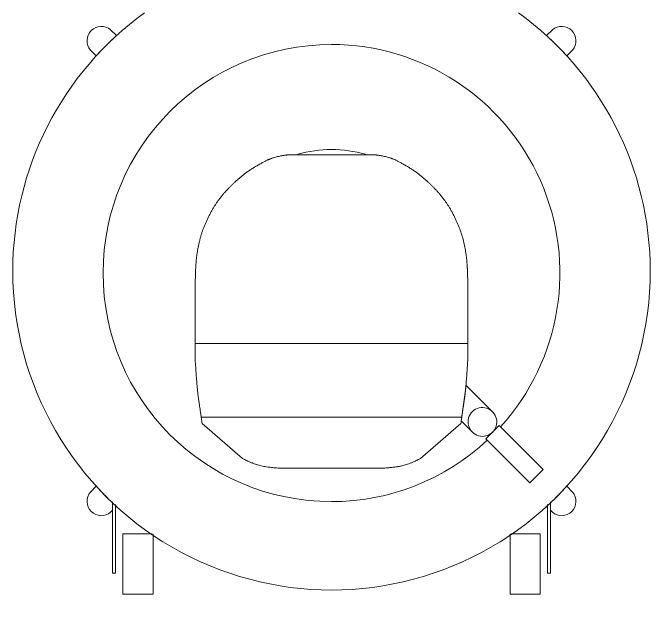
# Model space of a CAD drawing. Header units: inches. Extents: x -1569 to 1282, y -721 to 887.
# Drawn here: x 23.89 to 66.2, y 848.2 to 887.43 of the extents above; entities that cross this region are included whole.
import ezdxf

# ---------------------------------------------------------------- set-up
doc = ezdxf.new("R2010")
doc.units = ezdxf.units.IN
doc.header["$MEASUREMENT"] = 0
doc.layers.add('Q-SPCQ', color=91, linetype='Continuous', lineweight=13)

# ---------------------------------------------------------------- blocks, each defined once
blk = doc.blocks.new('Lifeguard Chair - 42_ Seat Height-6993972-FIRST FLOOR POWER _ SIGNAL')
at = {"layer": 'Q-SPCQ', "lineweight": 9}
for p, q in [((-13.847, 21.42), (-11.847, 21.42)), ((-13.847, 17.419), (-13.847, 21.42)), ((-11.847, 21.42), (-11.847, 17.455)), ((11.847, 21.42), (11.847, 17.455)), ((13.847, 21.42), (11.847, 21.42)), ((13.847, 17.419), (13.847, 21.42)), ((-14.527, 20.04), (-14.337, 20.04)), ((-14.527, 15.299), (-14.527, 20.04)), ((-14.337, 20.04), (-14.337, 15.475)), ((14.337, 20.04), (14.337, 15.475)), ((14.527, 20.04), (14.337, 20.04)), ((14.527, 15.299), (14.527, 20.04)), ((-11.9, 17.419), (-13.847, 17.419)), ((11.9, 17.419), (13.847, 17.419)), ((-14.527, 15.87), (-14.659, 16.001)), ((-14.273, 15.615), (-14.337, 15.68)), ((14.337, 15.68), (14.273, 15.615)), ((14.659, 16.001), (14.527, 15.87)), ((-16.001, 14.659), (-15.615, 14.273)), ((15.615, 14.273), (16.001, 14.659)), ((-13.159, 14.048), (-14.048, 13.159)), ((-10.236, 11.125), (-13.159, 14.048)), ((-14.048, 13.159), (-11.125, 10.236)), ((3.548, 13.063), (-3.548, 13.063)), ((-5.911, 12.434), (-8.585, 10.109)), ((8.585, 10.109), (5.911, 12.434)), ((-11.125, 10.236), (-10.236, 11.125)), ((-8.615, 9.941), (-9.343, 10.668)), ((-8.927, 7.584), (-8.615, 9.941)), ((-10.714, 9.37), (-8.927, 7.584)), ((-8.643, 9.684), (8.643, 9.684)), ((-9.05, 5.804), (-9.05, 1.118)), ((9.05, 1.118), (9.05, 5.804)), ((-9.05, 4.797), (9.05, 4.797)), ((-2.761, -7.715), (2.761, -7.715)), ((-15.615, -14.273), (-16.001, -14.659)), ((16.001, -14.659), (15.615, -14.273)), ((-14.659, -16.001), (-14.273, -15.615)), ((14.273, -15.615), (14.659, -16.001))]:
    blk.add_line(p, q, dxfattribs=at)
for centre, radius, start, end in [((0, 0), 21.155, 360, 180), ((-15.273, 15.273), 0.953, 49.8515, 220.1485), ((15.273, 15.273), 0.953, 319.8515, 130.1485), ((0, 0), 21.155, 133.3676, 137.009), ((0, 0), 21.155, 132.4283, 132.6714), ((0, 0.133), 15.16, 90, 132.9746), ((0, 0.133), 15.16, 270, 90), ((0, 0), 21.155, 47.3286, 47.5717), ((0, 0), 21.155, 42.991, 46.6324), ((0, 0), 21.155, 137.232, 137.5717), ((0, 0), 21.155, 42.4283, 42.768), ((-10.028, 10.019), 0.944, 43.4256, 223.4256), ((-10.007, 9.997), 0.945, 221.5212, 45.3301), ((0, 0.133), 15.16, 137.7346, 270), ((0, 0), 21.155, 180, 234.0777), ((0, 0), 21.155, 305.9223, 360), ((0, 0.133), 8.19, 254.0884, 270), ((0, 0.133), 8.19, 270, 285.9116), ((0, 0), 21.155, 222.4283, 222.768), ((0, 0), 21.155, 317.232, 317.5717), ((-15.273, -15.273), 0.953, 139.8515, 310.1485), ((0, 0), 21.155, 222.991, 227.5717), ((0, 0), 21.155, 312.4283, 317.009), ((15.273, -15.273), 0.953, 229.8515, 40.1485)]:
    blk.add_arc(centre, radius, start, end, dxfattribs=at)
for points, knots in [([(-3.548, 13.063), (-3.596, 13.061), (-3.686, 13.055), (-3.803, 13.045), (-3.909, 13.034), (-4.01, 13.022), (-4.11, 13.01), (-4.21, 12.998), (-4.308, 12.985), (-4.404, 12.971), (-4.495, 12.956), (-4.609, 12.935), (-4.739, 12.904), (-4.889, 12.861), (-5.043, 12.81), (-5.208, 12.749), (-5.388, 12.675), (-5.598, 12.58), (-5.795, 12.488), (-5.911, 12.434)], [0, 0, 0, 0, 0.041667, 0.083333, 0.125, 0.166667, 0.208333, 0.25, 0.291667, 0.333333, 0.375, 0.416667, 0.5, 0.583333, 0.666667, 0.75, 0.833333, 0.916667, 1, 1, 1, 1]), ([(5.911, 12.434), (5.853, 12.461), (5.744, 12.511), (5.609, 12.574), (5.493, 12.627), (5.358, 12.687), (5.208, 12.749), (5.043, 12.81), (4.889, 12.861), (4.739, 12.904), (4.583, 12.941), (4.406, 12.972), (4.227, 12.996), (4.06, 13.017), (3.91, 13.034), (3.75, 13.05), (3.62, 13.059), (3.548, 13.063)], [0, 0, 0, 0, 0.041667, 0.083333, 0.125, 0.166667, 0.25, 0.333333, 0.416667, 0.5, 0.583333, 0.666667, 0.75, 0.8125, 0.875, 0.9375, 1, 1, 1, 1]), ([(-8.585, 10.109), (-8.601, 9.991), (-8.632, 9.77), (-8.672, 9.49), (-8.708, 9.252), (-8.739, 9.051), (-8.765, 8.877), (-8.789, 8.721), (-8.811, 8.575), (-8.838, 8.378), (-8.871, 8.12), (-8.904, 7.812), (-8.931, 7.514), (-8.954, 7.213), (-8.975, 6.925), (-8.994, 6.647), (-9.009, 6.428), (-9.022, 6.252), (-9.031, 6.117), (-9.041, 5.972), (-9.047, 5.862), (-9.05, 5.804)], [0, 0, 0, 0, 0.041667, 0.083333, 0.125, 0.166667, 0.208333, 0.25, 0.291667, 0.333333, 0.416667, 0.5, 0.583333, 0.666667, 0.75, 0.8125, 0.875, 0.90625, 0.9375, 0.96875, 1, 1, 1, 1]), ([(9.05, 5.804), (9.046, 5.881), (9.038, 6.026), (9.025, 6.207), (9.013, 6.384), (9, 6.56), (8.988, 6.731), (8.977, 6.896), (8.966, 7.056), (8.954, 7.211), (8.943, 7.364), (8.926, 7.564), (8.904, 7.812), (8.871, 8.119), (8.832, 8.431), (8.79, 8.718), (8.741, 9.036), (8.686, 9.397), (8.632, 9.77), (8.601, 9.991), (8.585, 10.109)], [0, 0, 0, 0, 0.041667, 0.083333, 0.125, 0.166667, 0.208333, 0.25, 0.291667, 0.333333, 0.375, 0.416667, 0.5, 0.583333, 0.666667, 0.75, 0.833333, 0.916667, 0.958333, 1, 1, 1, 1]), ([(-9.05, 1.118), (-9.048, 0.983), (-9.044, 0.8), (-9.04, 0.595), (-9.037, 0.458), (-9.034, 0.345), (-9.032, 0.255), (-9.029, 0.179), (-9.027, 0.105), (-9.024, 0.036), (-9.022, -0.022), (-9.019, -0.076), (-9.016, -0.131), (-9.014, -0.188), (-9.01, -0.261), (-9.003, -0.385), (-8.992, -0.553), (-8.976, -0.741), (-8.953, -0.94), (-8.92, -1.164), (-8.883, -1.389), (-8.847, -1.592), (-8.809, -1.784), (-8.748, -2.048), (-8.65, -2.412), (-8.516, -2.804), (-8.355, -3.187), (-8.196, -3.52), (-8.058, -3.796), (-7.95, -3.998), (-7.84, -4.188), (-7.731, -4.363), (-7.623, -4.523), (-7.519, -4.671), (-7.408, -4.82), (-7.278, -4.985), (-7.136, -5.159), (-6.992, -5.32), (-6.852, -5.465), (-6.717, -5.601), (-6.587, -5.731), (-6.452, -5.862), (-6.304, -5.999), (-6.08, -6.195), (-5.832, -6.395), (-5.589, -6.575), (-5.404, -6.703), (-5.21, -6.829), (-5.035, -6.935), (-4.887, -7.021), (-4.776, -7.085), (-4.667, -7.145), (-4.564, -7.202), (-4.471, -7.253), (-4.385, -7.298), (-4.313, -7.334), (-4.223, -7.378), (-4.137, -7.414), (-4.046, -7.449), (-3.99, -7.469), (-3.928, -7.489), (-3.843, -7.517), (-3.725, -7.551), (-3.585, -7.588), (-3.457, -7.617), (-3.345, -7.64), (-3.255, -7.658), (-3.164, -7.674), (-3.077, -7.687), (-2.995, -7.698), (-2.888, -7.709), (-2.811, -7.713), (-2.761, -7.715)], [0, 0, 0, 0, 0.009615, 0.014423, 0.019231, 0.024038, 0.028846, 0.033654, 0.038462, 0.043269, 0.048077, 0.052885, 0.057692, 0.0625, 0.067308, 0.076923, 0.096154, 0.115385, 0.134615, 0.153846, 0.173077, 0.192308, 0.211538, 0.230769, 0.269231, 0.307692, 0.346154, 0.384615, 0.403846, 0.423077, 0.442308, 0.461538, 0.480769, 0.5, 0.519231, 0.538462, 0.557692, 0.576923, 0.596154, 0.615385, 0.634615, 0.653846, 0.673077, 0.692308, 0.730769, 0.75, 0.769231, 0.788462, 0.807692, 0.817308, 0.826923, 0.836538, 0.846154, 0.855769, 0.865385, 0.875, 0.884615, 0.903846, 0.913462, 0.918269, 0.923077, 0.932692, 0.942308, 0.951923, 0.961538, 0.966346, 0.971154, 0.975962, 0.980769, 0.985577, 0.990385, 1, 1, 1, 1]), ([(2.761, -7.715), (2.811, -7.713), (2.888, -7.709), (2.995, -7.698), (3.077, -7.687), (3.164, -7.674), (3.255, -7.658), (3.345, -7.64), (3.457, -7.617), (3.585, -7.588), (3.725, -7.551), (3.843, -7.517), (3.928, -7.489), (3.99, -7.469), (4.046, -7.449), (4.111, -7.424), (4.179, -7.396), (4.245, -7.367), (4.313, -7.334), (4.385, -7.298), (4.471, -7.253), (4.564, -7.202), (4.667, -7.145), (4.776, -7.085), (4.887, -7.021), (5.035, -6.935), (5.21, -6.829), (5.404, -6.703), (5.589, -6.575), (5.772, -6.44), (5.956, -6.295), (6.136, -6.146), (6.304, -5.999), (6.452, -5.862), (6.587, -5.731), (6.717, -5.601), (6.852, -5.465), (6.992, -5.32), (7.136, -5.159), (7.278, -4.985), (7.408, -4.82), (7.519, -4.671), (7.623, -4.523), (7.731, -4.363), (7.84, -4.188), (7.95, -3.998), (8.058, -3.796), (8.196, -3.52), (8.355, -3.187), (8.489, -2.868), (8.583, -2.609), (8.648, -2.406), (8.709, -2.194), (8.763, -1.982), (8.809, -1.784), (8.847, -1.592), (8.883, -1.389), (8.914, -1.201), (8.936, -1.053), (8.957, -0.907), (8.976, -0.742), (8.992, -0.553), (9.003, -0.385), (9.01, -0.261), (9.014, -0.188), (9.016, -0.131), (9.019, -0.076), (9.022, -0.022), (9.024, 0.036), (9.027, 0.105), (9.029, 0.179), (9.032, 0.255), (9.034, 0.345), (9.037, 0.458), (9.04, 0.595), (9.044, 0.8), (9.048, 0.983), (9.05, 1.118)], [0, 0, 0, 0, 0.009615, 0.014423, 0.019231, 0.024038, 0.028846, 0.033654, 0.038462, 0.048077, 0.057692, 0.067308, 0.076923, 0.081731, 0.086538, 0.096154, 0.105769, 0.115385, 0.125, 0.134615, 0.144231, 0.153846, 0.163462, 0.173077, 0.182692, 0.192308, 0.211538, 0.230769, 0.25, 0.269231, 0.288462, 0.307692, 0.326923, 0.346154, 0.365385, 0.384615, 0.403846, 0.423077, 0.442308, 0.461538, 0.480769, 0.5, 0.519231, 0.538462, 0.557692, 0.576923, 0.596154, 0.615385, 0.653846, 0.692308, 0.711538, 0.730769, 0.75, 0.769231, 0.788462, 0.807692, 0.826923, 0.846154, 0.855769, 0.865385, 0.884615, 0.903846, 0.923077, 0.932692, 0.9375, 0.942308, 0.947115, 0.951923, 0.956731, 0.961538, 0.966346, 0.971154, 0.975962, 0.980769, 0.985577, 0.990385, 1, 1, 1, 1])]:
    blk.add_open_spline(points, degree=3, knots=knots, dxfattribs=at)

msp = doc.modelspace()

# ---------------------------------------------------------------- block references
at = {"layer": 'Q-SPCQ', "lineweight": 9, "rotation": 180}
msp.add_blockref('Lifeguard Chair - 42_ Seat Height-6993972-FIRST FLOOR POWER _ SIGNAL', (45.048, 870.296), dxfattribs=at)

doc.saveas('drawing.dxf')
